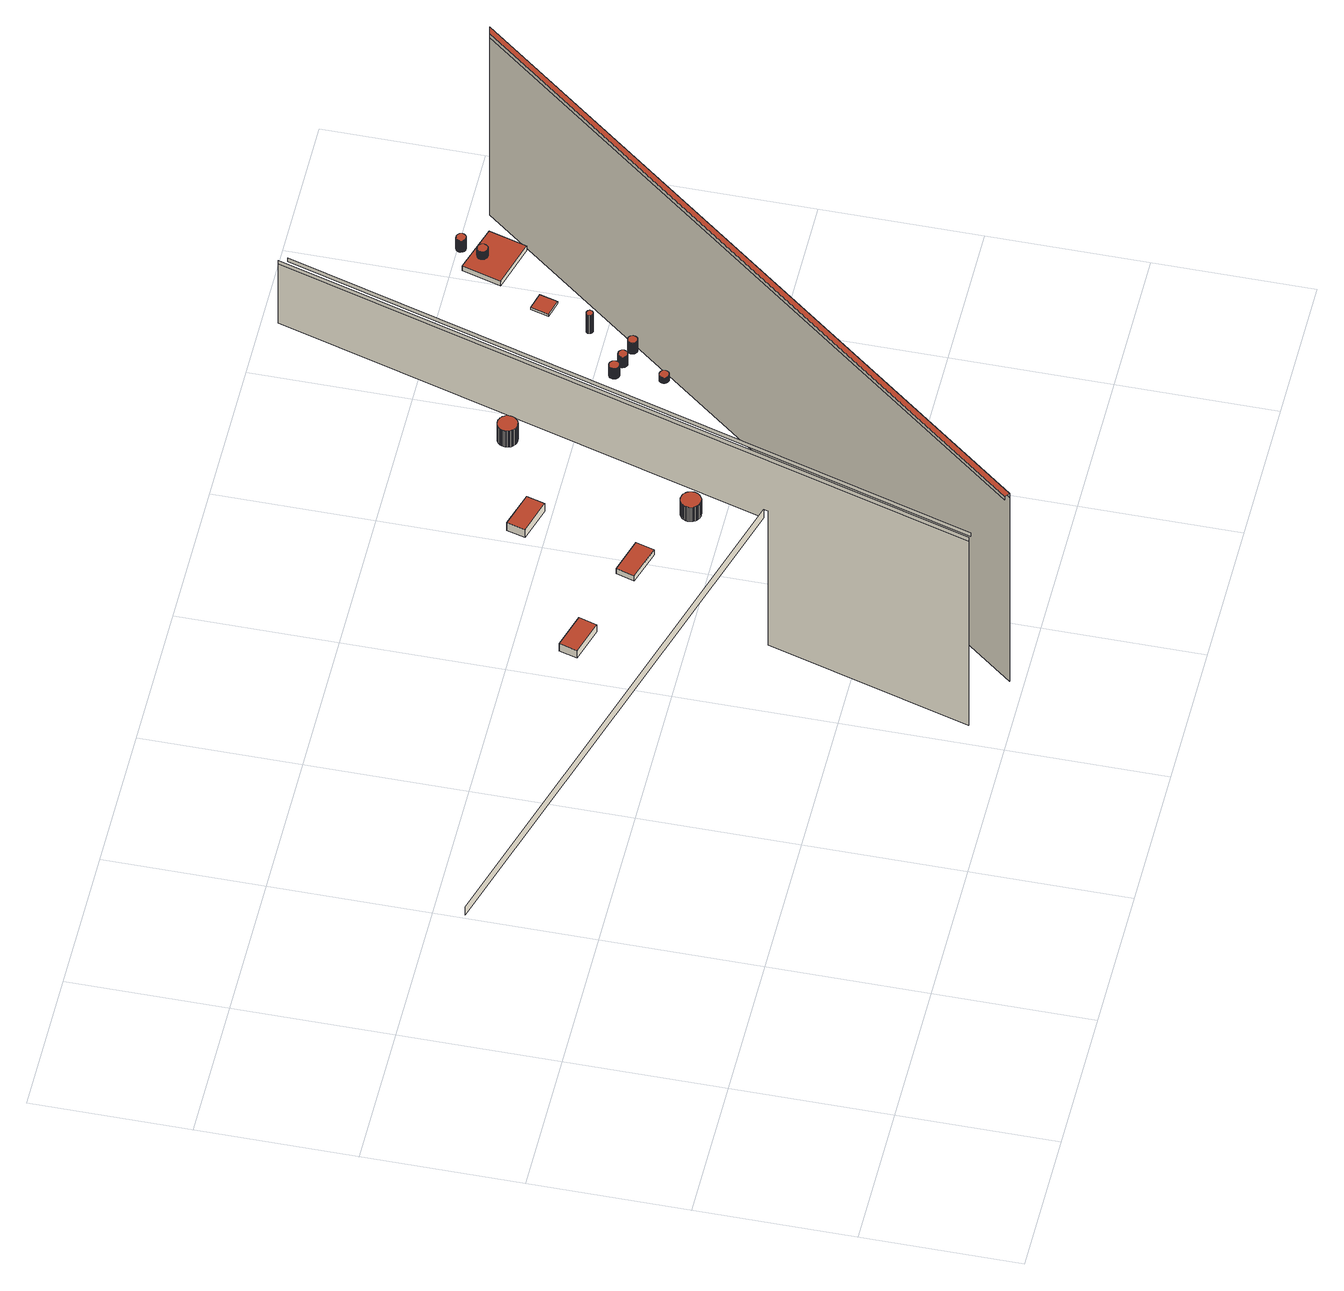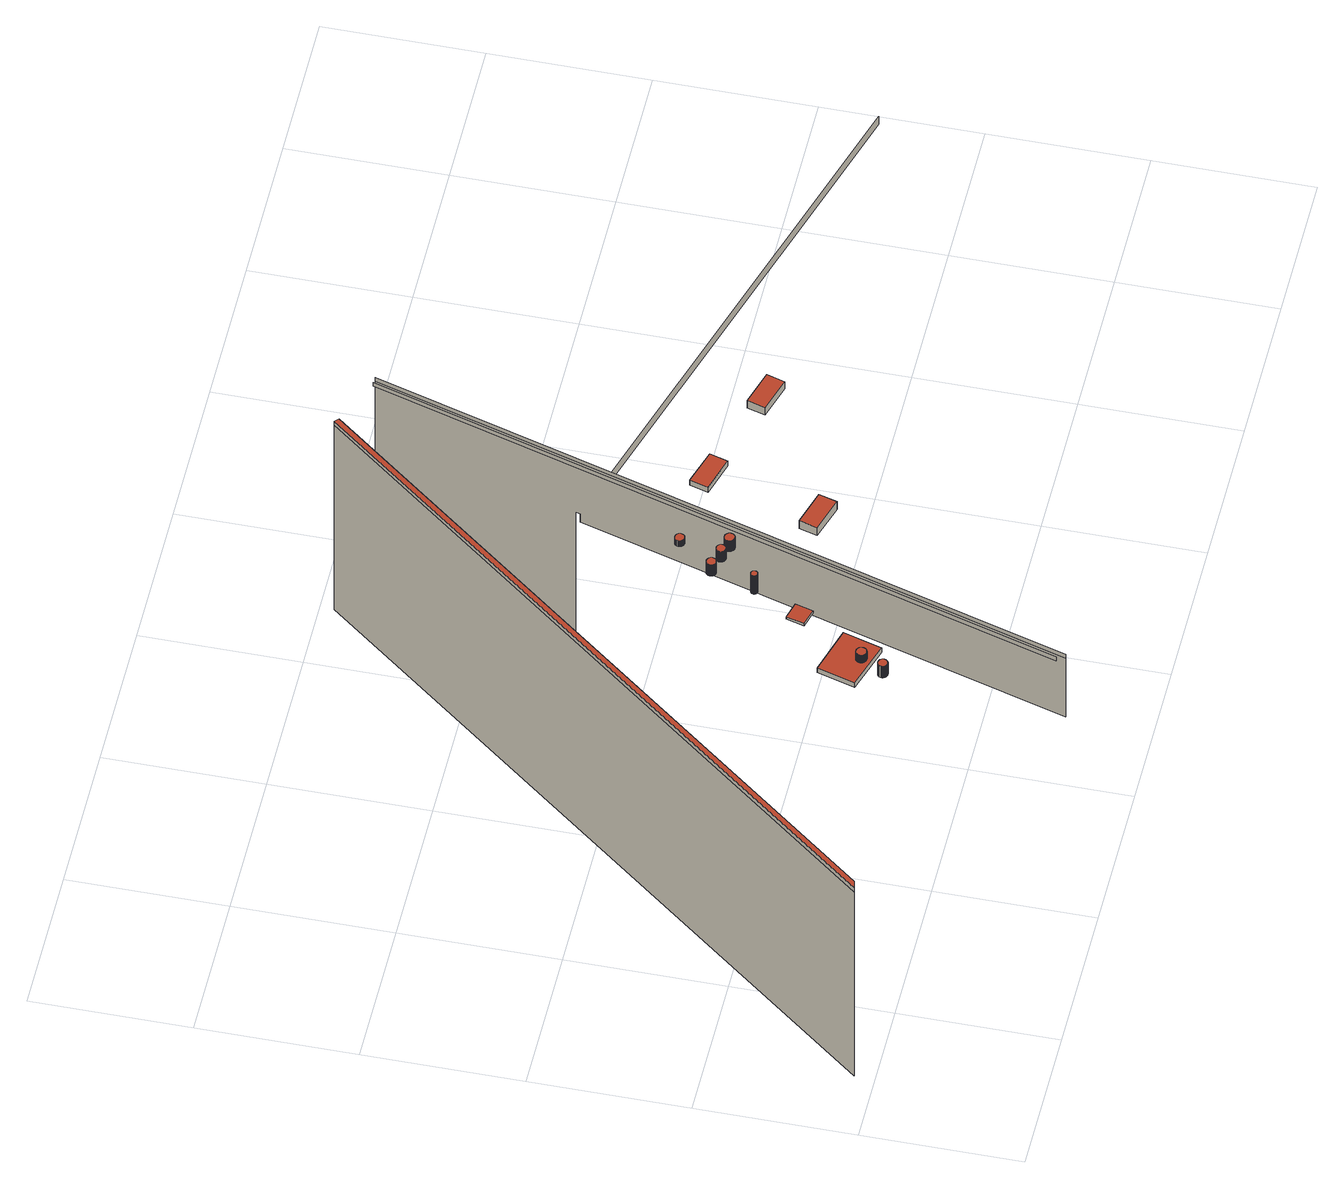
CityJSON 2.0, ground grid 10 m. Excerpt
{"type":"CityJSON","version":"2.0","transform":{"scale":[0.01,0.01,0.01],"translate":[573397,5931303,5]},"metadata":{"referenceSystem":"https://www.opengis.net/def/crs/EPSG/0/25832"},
"CityObjects":{
"building1":{"type":"Building","attributes":{"Grundfläche 2D":"5924.829675","Grundhöhe NN":"5.526"},"children":["building1-1","building1-2","building1-3","building1-4","building1-5","building1-6","building1-7","building1-8","building1-9","building1-10","building1-11","building1-12","building1-13","building1-14"],"geometry":[{"type":"MultiSurface","lod":"3","boundaries":[[[0,1,2,3]],[[4,5,6,7,3,2,8,9,10,11,12]],[[13,14,15,16]],[[5,4,12,17,18,19]],[[20,21,22,23]],[[24,25,21,20]],[[26,25,24,27]],[[26,27,28,29]]],"semantics":{"surfaces":[{"type":"WallSurface"},{"type":"RoofSurface"}],"values":[0,0,0,0,0,1,0,0]}}]},
"building1-1":{"type":"BuildingInstallation","parents":["building1"],"geometry":[{"type":"MultiSurface","lod":"3","boundaries":[[[30,31,32,33]],[[33,32,34,35]],[[30,33,35,36]],[[31,30,36,37]],[[32,31,37,34]]],"semantics":{"surfaces":[{"type":"RoofSurface"},{"type":"WallSurface"}],"values":[0,1,1,1,1]}}]},
"building1-2":{"type":"BuildingInstallation","parents":["building1"],"geometry":[{"type":"MultiSurface","lod":"3","boundaries":[[[38,39,40,41]],[[41,40,42,43]],[[38,41,43,44]],[[39,38,44,45]],[[40,39,45,42]]],"semantics":{"surfaces":[{"type":"RoofSurface"},{"type":"WallSurface"}],"values":[0,1,1,1,1]}}]},
"building1-3":{"type":"BuildingInstallation","parents":["building1"],"geometry":[{"type":"MultiSurface","lod":"3","boundaries":[[[46,47,48,49,50,51,52,53,54,55,56,57,58,59,60,61,62,63,64,65,66,67,68,69,70,71,72,73,74,75,76,77,78,79,80,81,82,83,84,85,86,87,88,89,90,91,92,93]],[[94,95,51,50]],[[95,96,52,51]],[[96,97,53,52]],[[98,99,47,46]],[[99,100,48,47]],[[100,101,49,48]],[[101,94,50,49]],[[97,102,54,53]],[[102,103,55,54]],[[56,55,103,104]],[[104,105,57,56]],[[105,106,58,57]],[[106,107,59,58]],[[107,108,60,59]],[[108,109,61,60]],[[109,110,62,61]],[[110,111,63,62]],[[111,112,64,63]],[[112,113,65,64]],[[113,114,66,65]],[[114,115,67,66]],[[115,116,68,67]],[[116,117,69,68]],[[117,118,70,69]],[[118,119,71,70]],[[72,71,119,120]],[[120,121,73,72]],[[121,122,74,73]],[[122,123,75,74]],[[123,124,76,75]],[[124,125,77,76]],[[125,126,78,77]],[[126,127,79,78]],[[127,128,80,79]],[[128,129,81,80]],[[129,130,82,81]],[[130,131,83,82]],[[131,132,84,83]],[[132,133,85,84]],[[133,134,86,85]],[[134,135,87,86]],[[135,136,88,87]],[[136,137,89,88]],[[137,138,90,89]],[[138,139,91,90]],[[139,140,92,91]],[[140,141,93,92]],[[141,98,46,93]]],"semantics":{"surfaces":[{"type":"RoofSurface"},{"type":"WallSurface"}],"values":[0,1,1,1,1,1,1,1,1,1,1,1,1,1,1,1,1,1,1,1,1,1,1,1,1,1,1,1,1,1,1,1,1,1,1,1,1,1,1,1,1,1,1,1,1,1,1,1,1]}}]},
"building1-4":{"type":"BuildingInstallation","parents":["building1"],"geometry":[{"type":"MultiSurface","lod":"3","boundaries":[[[142,143,144,145]],[[146,147,145,144]],[[142,145,147,148]],[[148,149,143,142]],[[144,143,149,146]]],"semantics":{"surfaces":[{"type":"RoofSurface"},{"type":"WallSurface"}],"values":[0,1,1,1,1]}}]},
"building1-5":{"type":"BuildingInstallation","parents":["building1"],"geometry":[{"type":"MultiSurface","lod":"3","boundaries":[[[150,151,152,153,154,155,156,157,158,159,160,161,162,163,164,165,166,167,168,169,170,171,172,173,174,175,176,177,178,179,180,181,182,183,184,185,186,187,188,189,190,191,192,193,194,195,196,197,198,199,200,201,202,203,204,205,206,207,208,209,210,211,212,213,214,215,216,217,218,219,220,221]],[[222,223,224,155,154,153]],[[225,226,218,217]],[[226,227,219,218]],[[227,228,220,219]],[[228,229,221,220]],[[229,230,150,221]],[[230,231,151,150]],[[231,232,222,153,152,151]],[[224,233,234,157,156,155]],[[234,235,236,159,158,157]],[[236,237,160,159]],[[237,238,161,160]],[[238,239,162,161]],[[239,240,163,162]],[[240,241,164,163]],[[241,242,165,164]],[[242,243,166,165]],[[243,244,167,166]],[[244,245,168,167]],[[245,246,169,168]],[[246,247,170,169]],[[247,248,249,172,171,170]],[[249,250,173,172]],[[250,251,174,173]],[[251,252,175,174]],[[252,253,176,175]],[[253,254,255,178,177,176]],[[255,256,179,178]],[[256,257,180,179]],[[257,258,181,180]],[[258,259,182,181]],[[259,260,183,182]],[[260,261,262,185,184,183]],[[262,263,186,185]],[[263,264,187,186]],[[264,265,188,187]],[[265,266,189,188]],[[266,267,190,189]],[[267,268,191,190]],[[268,269,192,191]],[[269,270,193,192]],[[270,271,194,193]],[[271,272,195,194]],[[272,273,274,197,196,195]],[[274,275,198,197]],[[275,276,199,198]],[[276,277,200,199]],[[277,278,201,200]],[[278,279,202,201]],[[279,280,203,202]],[[280,281,204,203]],[[281,282,205,204]],[[282,283,206,205]],[[283,284,207,206]],[[284,285,208,207]],[[285,286,209,208]],[[286,287,210,209]],[[287,288,211,210]],[[288,289,212,211]],[[289,290,213,212]],[[290,291,292,215,214,213]],[[292,293,216,215]],[[293,225,217,216]]],"semantics":{"surfaces":[{"type":"RoofSurface"},{"type":"WallSurface"}],"values":[0,1,1,1,1,1,1,1,1,1,1,1,1,1,1,1,1,1,1,1,1,1,1,1,1,1,1,1,1,1,1,1,1,1,1,1,1,1,1,1,1,1,1,1,1,1,1,1,1,1,1,1,1,1,1,1,1,1,1,1,1,1,1,1]}}]},
"building1-6":{"type":"BuildingInstallation","parents":["building1"],"geometry":[{"type":"MultiSurface","lod":"3","boundaries":[[[294,295,296,297,298,299,300,301,302,303,304,305,306,307,308,309,310,311,312,313,314,315,316,317,318,319,320,321,322,323,324,325,326,327,328,329,330,331,332,333,334,335,336,337,338,339,340,341,342,343,344,345,346,347,348,349,350,351,352,353,354,355,356,357,358,359,360,361,362,363,364,365,366,367,368,369,370,371,372,373,374,375,376,377,378,379,380]],[[381,382,299,298]],[[383,384,375,374]],[[384,385,376,375]],[[385,386,377,376]],[[386,387,378,377]],[[387,388,389,380,379,378]],[[389,390,391,295,294,380]],[[391,392,393,297,296,295]],[[393,381,298,297]],[[382,394,395,301,300,299]],[[395,396,302,301]],[[396,397,303,302]],[[397,398,399,305,304,303]],[[399,400,306,305]],[[400,401,307,306]],[[401,402,308,307]],[[402,403,309,308]],[[403,404,310,309]],[[404,405,311,310]],[[405,406,407,313,312,311]],[[407,408,314,313]],[[408,409,315,314]],[[409,410,316,315]],[[410,411,317,316]],[[411,412,318,317]],[[412,413,319,318]],[[413,414,320,319]],[[414,415,321,320]],[[415,416,417,323,322,321]],[[417,418,324,323]],[[418,419,325,324]],[[419,420,326,325]],[[420,421,327,326]],[[421,422,328,327]],[[422,423,329,328]],[[423,424,330,329]],[[424,425,331,330]],[[425,426,332,331]],[[426,427,333,332]],[[427,428,334,333]],[[428,429,335,334]],[[429,430,336,335]],[[430,431,337,336]],[[431,432,338,337]],[[432,433,339,338]],[[433,434,340,339]],[[434,435,341,340]],[[435,436,342,341]],[[436,437,438,344,343,342]],[[438,439,345,344]],[[439,440,346,345]],[[440,441,347,346]],[[441,442,348,347]],[[442,443,349,348]],[[443,444,350,349]],[[444,445,446,352,351,350]],[[446,447,353,352]],[[447,448,354,353]],[[448,449,355,354]],[[449,450,356,355]],[[450,451,357,356]],[[451,452,358,357]],[[452,453,359,358]],[[453,454,360,359]],[[454,455,456,362,361,360]],[[456,457,458,364,363,362]],[[458,459,460,366,365,364]],[[460,461,367,366]],[[461,462,368,367]],[[462,463,369,368]],[[463,464,370,369]],[[464,465,466,372,371,370]],[[466,467,383,374,373,372]]],"semantics":{"surfaces":[{"type":"RoofSurface"},{"type":"WallSurface"}],"values":[0,1,1,1,1,1,1,1,1,1,1,1,1,1,1,1,1,1,1,1,1,1,1,1,1,1,1,1,1,1,1,1,1,1,1,1,1,1,1,1,1,1,1,1,1,1,1,1,1,1,1,1,1,1,1,1,1,1,1,1,1,1,1,1,1,1,1,1,1,1,1,1,1,1]}}]},
"building1-7":{"type":"BuildingInstallation","parents":["building1"],"geometry":[{"type":"MultiSurface","lod":"3","boundaries":[[[468,469,470,471,472,473,474,475,476,477,478,479,480,481,482,483,484,485,486,487,488,489,490,491,492,493,494,495,496,497,498,499,500,501,502,503,504,505,506,507,508,509,510,511,512,513,514,515]],[[481,480,516,517]],[[482,481,517,518]],[[483,482,518,519]],[[477,476,520,521]],[[478,477,521,522]],[[479,478,522,523]],[[480,479,523,516]],[[484,483,519,524]],[[485,484,524,525]],[[486,485,525,526]],[[487,486,526,527]],[[488,487,527,528]],[[489,488,528,529]],[[490,489,529,530]],[[491,490,530,531]],[[492,491,531,532]],[[493,492,532,533]],[[494,493,533,534]],[[495,494,534,535]],[[496,495,535,536]],[[497,496,536,537]],[[498,497,537,538]],[[499,498,538,539]],[[500,499,539,540]],[[501,500,540,541]],[[502,501,541,542]],[[503,502,542,543]],[[504,503,543,544]],[[505,504,544,545]],[[506,505,545,546]],[[507,506,546,547]],[[508,507,547,548]],[[509,508,548,549]],[[510,509,549,550]],[[511,510,550,551]],[[512,511,551,552]],[[513,512,552,553]],[[514,513,553,554]],[[515,514,554,555]],[[468,515,555,556]],[[469,468,556,557]],[[470,469,557,558]],[[471,470,558,559]],[[472,471,559,560]],[[473,472,560,561]],[[474,473,561,562]],[[475,474,562,563]],[[476,475,563,520]]],"semantics":{"surfaces":[{"type":"RoofSurface"},{"type":"WallSurface"}],"values":[0,1,1,1,1,1,1,1,1,1,1,1,1,1,1,1,1,1,1,1,1,1,1,1,1,1,1,1,1,1,1,1,1,1,1,1,1,1,1,1,1,1,1,1,1,1,1,1,1]}}]},
"building1-8":{"type":"BuildingInstallation","parents":["building1"],"geometry":[{"type":"MultiSurface","lod":"3","boundaries":[[[564,565,566,567,568,569,570,571,572,573,574,575,576,577,578,579,580,581,582,583,584,585,586,587,588,589,590,591,592,593,594,595,596,597,598,599,600,601,602,603,604,605,606,607,608,609,610,611,612,613,614,615,616,617,618,619,620,621,622,623,624,625,626,627,628,629,630,631,632,633,634,635,636,637,638,639]],[[567,566,640,641]],[[568,567,641,642]],[[569,568,642,643]],[[570,569,643,644]],[[645,572,571,570,644,646]],[[647,574,573,572,645,648]],[[575,574,647,649]],[[576,575,649,650]],[[578,577,651,652]],[[577,576,650,651]],[[579,578,652,653]],[[580,579,653,654]],[[655,582,581,580,654,656]],[[583,582,655,657]],[[584,583,657,658]],[[585,584,658,659]],[[586,585,659,660]],[[587,586,660,661]],[[588,587,661,662]],[[589,588,662,663]],[[590,589,663,664]],[[665,592,591,590,664,666]],[[593,592,665,667]],[[594,593,667,668]],[[669,596,595,594,668,670]],[[671,598,597,596,669,672]],[[599,598,671,673]],[[600,599,673,674]],[[601,600,674,675]],[[602,601,675,676]],[[677,604,603,602,676,678]],[[605,604,677,679]],[[606,605,679,680]],[[607,606,680,681]],[[608,607,681,682]],[[683,610,609,608,682,684]],[[685,612,611,610,683,686]],[[613,612,685,687]],[[614,613,687,688]],[[689,616,615,614,688,690]],[[617,616,689,691]],[[618,617,691,692]],[[619,618,692,693]],[[620,619,693,694]],[[621,620,694,695]],[[622,621,695,696]],[[623,622,696,697]],[[698,625,624,623,697,699]],[[626,625,698,700]],[[627,626,700,701]],[[628,627,701,702]],[[629,628,702,703]],[[630,629,703,704]],[[631,630,704,705]],[[632,631,705,706]],[[633,632,706,707]],[[634,633,707,708]],[[635,634,708,709]],[[636,635,709,710]],[[637,636,710,711]],[[638,637,711,712]],[[639,638,712,713]],[[714,565,564,639,713,715]],[[566,565,714,640]]],"semantics":{"surfaces":[{"type":"RoofSurface"},{"type":"WallSurface"}],"values":[0,1,1,1,1,1,1,1,1,1,1,1,1,1,1,1,1,1,1,1,1,1,1,1,1,1,1,1,1,1,1,1,1,1,1,1,1,1,1,1,1,1,1,1,1,1,1,1,1,1,1,1,1,1,1,1,1,1,1,1,1,1,1,1,1]}}]},
"building1-9":{"type":"BuildingInstallation","parents":["building1"],"geometry":[{"type":"MultiSurface","lod":"3","boundaries":[[[716,717,718,719,720,721,722,723,724,725,726,727,728,729,730,731,732,733,734,735,736,737,738,739,740,741,742,743,744,745,746,747,748,749,750,751,752,753,754,755,756,757,758,759,760,761,762,763,764,765,766,767,768,769,770,771,772,773,774,775,776,777,778,779,780,781,782,783,784,785,786,787,788,789,790,791,792,793,794,795,796,797,798,799,800,801,802]],[[803,804,717,716]],[[804,805,718,717]],[[805,806,719,718]],[[806,807,720,719]],[[807,808,721,720]],[[809,810,798,797]],[[810,811,799,798]],[[811,812,800,799]],[[812,813,801,800]],[[813,814,802,801]],[[814,803,716,802]],[[808,815,816,723,722,721]],[[816,817,724,723]],[[817,818,725,724]],[[818,819,726,725]],[[819,820,727,726]],[[820,821,728,727]],[[821,822,729,728]],[[822,823,730,729]],[[823,824,731,730]],[[824,825,732,731]],[[825,826,733,732]],[[826,827,734,733]],[[827,828,735,734]],[[828,829,736,735]],[[829,830,737,736]],[[830,831,738,737]],[[831,832,739,738]],[[832,833,740,739]],[[833,834,741,740]],[[834,835,742,741]],[[835,836,743,742]],[[836,837,744,743]],[[837,838,745,744]],[[838,839,746,745]],[[839,840,747,746]],[[840,841,748,747]],[[841,842,749,748]],[[842,843,750,749]],[[843,844,751,750]],[[844,845,752,751]],[[845,846,753,752]],[[846,847,754,753]],[[847,848,755,754]],[[848,849,756,755]],[[849,850,757,756]],[[850,851,852,759,758,757]],[[852,853,760,759]],[[853,854,761,760]],[[854,855,762,761]],[[855,856,763,762]],[[856,857,764,763]],[[857,858,765,764]],[[858,859,860,767,766,765]],[[860,861,768,767]],[[861,862,769,768]],[[862,863,864,771,770,769]],[[864,865,772,771]],[[865,866,773,772]],[[866,867,774,773]],[[867,868,775,774]],[[868,869,870,777,776,775]],[[870,871,778,777]],[[871,872,779,778]],[[872,873,874,781,780,779]],[[874,875,782,781]],[[875,876,783,782]],[[876,877,784,783]],[[877,878,785,784]],[[878,879,786,785]],[[879,880,787,786]],[[880,881,788,787]],[[881,882,789,788]],[[882,883,790,789]],[[883,884,791,790]],[[884,885,792,791]],[[885,886,793,792]],[[886,887,794,793]],[[887,888,795,794]],[[888,889,796,795]],[[889,809,797,796]]],"semantics":{"surfaces":[{"type":"RoofSurface"},{"type":"WallSurface"}],"values":[0,1,1,1,1,1,1,1,1,1,1,1,1,1,1,1,1,1,1,1,1,1,1,1,1,1,1,1,1,1,1,1,1,1,1,1,1,1,1,1,1,1,1,1,1,1,1,1,1,1,1,1,1,1,1,1,1,1,1,1,1,1,1,1,1,1,1,1,1,1,1,1,1,1,1,1,1,1,1,1,1,1]}}]},
"building1-10":{"type":"BuildingInstallation","parents":["building1"],"geometry":[{"type":"MultiSurface","lod":"3","boundaries":[[[890,891,892,893,894,895,896,897,898,899,900,901,902,903,904,905,906,907,908,909,910,911,912,913,914,915,916,917,918,919,920,921,922,923,924,925]],[[907,906,926,927]],[[908,907,927,928]],[[909,908,928,929]],[[896,895,930,931]],[[893,892,932,933]],[[894,893,933,934]],[[895,894,934,930]],[[897,896,931,935]],[[898,897,935,936]],[[899,898,936,937]],[[900,899,937,938]],[[901,900,938,939]],[[902,901,939,940]],[[903,902,940,941]],[[904,903,941,942]],[[905,904,942,943]],[[906,905,943,926]],[[910,909,929,944]],[[911,910,944,945]],[[912,911,945,946]],[[913,912,946,947]],[[914,913,947,948]],[[915,914,948,949]],[[916,915,949,950]],[[917,916,950,951]],[[918,917,951,952]],[[919,918,952,953]],[[920,919,953,954]],[[921,920,954,955]],[[922,921,955,956]],[[923,922,956,957]],[[924,923,957,958]],[[925,924,958,959]],[[890,925,959,960]],[[891,890,960,961]],[[892,891,961,932]]],"semantics":{"surfaces":[{"type":"RoofSurface"},{"type":"WallSurface"}],"values":[0,1,1,1,1,1,1,1,1,1,1,1,1,1,1,1,1,1,1,1,1,1,1,1,1,1,1,1,1,1,1,1,1,1,1,1,1]}}]},
"building1-11":{"type":"BuildingInstallation","parents":["building1"],"geometry":[{"type":"MultiSurface","lod":"3","boundaries":[[[962,963,964,965]],[[963,962,966,967]],[[965,964,968,969]],[[962,965,969,966]],[[964,963,967,968]]],"semantics":{"surfaces":[{"type":"RoofSurface"},{"type":"WallSurface"}],"values":[0,1,1,1,1]}}]},
"building1-12":{"type":"BuildingInstallation","parents":["building1"],"geometry":[{"type":"MultiSurface","lod":"3","boundaries":[[[970,971,972,973],[974,975,976,977,978,979,980,981,982,983,984,985,986,987,988,989,990,991,992,993,994,995,996,997,998,999,1000,1001,1002,1003,1004,1005,1006,1007,1008,1009,1010,1011,1012,1013,1014,1015,1016,1017,1018,1019,1020,1021,1022,1023,1024,1025,1026,1027,1028,1029,1030,1031,1032,1033,1034,1035,1036,1037,1038,1039,1040,1041,1042,1043,1044,1045,1046,1047,1048,1049,1050,1051,1052,1053,1054,1055,1056,1057,1058,1059,1060]],[[1061,1062,970,973]],[[1062,1063,971,970]],[[1063,1064,972,971]],[[1064,1061,973,972]]],"semantics":{"surfaces":[{"type":"RoofSurface"},{"type":"WallSurface"}],"values":[0,1,1,1,1]}}]},
"building1-13":{"type":"BuildingInstallation","parents":["building1"],"geometry":[{"type":"MultiSurface","lod":"3","boundaries":[[[1065,1066,1067,1068,1069,1070,1071,1072,1073,1074,1075,1076,1077,1078,1079,1080,1081,1082,1083,1084,1085,1086,1087,1088,1089,1090,1091,1092,1093,1094,1095,1096,1097,1098,1099,1100,1101,1102,1103,1104,1105,1106,1107,1108,1109,1110,1111,1112,1113,1114,1115,1116,1117,1118,1119,1120,1121,1122,1123,1124,1125,1126,1127,1128,1129,1130,1131,1132,1133,1134,1135,1136,1137,1138,1139,1140,1141,1142,1143,1144,1145,1146,1147,1148,1149]],[[1068,1067,1043,1042]],[[1069,1068,1042,1041]],[[1144,1143,1053,1052]],[[1145,1144,1052,1051]],[[1146,1145,1051,1050]],[[1147,1146,1050,1049]],[[1148,1147,1049,1048]],[[1149,1148,1048,1047]],[[1045,1066,1065,1149,1047,1046]],[[1066,1045,1044]],[[1066,1044,1067]],[[1044,1043,1067]],[[1070,1069,1041,1040]],[[1071,1070,1040,1039]],[[1072,1071,1039,1038]],[[1073,1072,1038,1037]],[[1074,1073,1037,1036]],[[1075,1074,1036,1035]],[[1076,1075,1035,1034]],[[1032,1078,1077,1076,1034,1033]],[[1030,1080,1079,1078,1032,1031]],[[1081,1080,1030,1029]],[[1082,1081,1029,1028]],[[1083,1082,1028,1027]],[[1084,1083,1027,1026]],[[1085,1084,1026,1025]],[[1086,1085,1025,1024]],[[1087,1086,1024,1023]],[[1021,1089,1088,1087,1023,1022]],[[1090,1089,1021,1020]],[[1091,1090,1020,1019]],[[1092,1091,1019,1018]],[[1093,1092,1018,1017]],[[1093,1017,1094]],[[1017,1016,1094]],[[1095,1094,1016,1015]],[[1096,1095,1015,1014]],[[1097,1096,1014,1013]],[[1098,1097,1013,1012]],[[1099,1098,1012,1011]],[[1100,1099,1011,1010]],[[1101,1100,1010,1009]],[[1102,1101,1009,1008]],[[1103,1102,1008,1007]],[[1103,1007,1006]],[[1103,1006,1104]],[[1006,1005,1104]],[[1105,1104,1005,1004]],[[1106,1105,1004,1003]],[[1107,1106,1003,1002]],[[1108,1107,1002,1001]],[[1109,1108,1001,1000]],[[1110,1109,1000,999]],[[997,1112,1111,1110,999,998]],[[1113,1112,997,996]],[[1114,1113,996,995]],[[1115,1114,995,994]],[[1116,1115,994,993]],[[1117,1116,993,992]],[[1118,1117,992,991]],[[1119,1118,991,990]],[[1120,1119,990,989]],[[1120,989,1121]],[[1122,1121,989,988,987]],[[1123,1122,987,986]],[[1124,1123,986,985]],[[983,1126,1125,1124,985,984]],[[1127,1126,983,982]],[[980,1129,1128,1127,982,981]],[[1130,1129,980,979]],[[1131,1130,979,978]],[[1132,1131,978,977]],[[1133,1132,977,976]],[[1134,1133,976,975]],[[1135,1134,975,974]],[[1136,1135,974,1060]],[[1137,1136,1060,1059]],[[1138,1137,1059,1058]],[[1139,1138,1058,1057]],[[1140,1139,1057,1056]],[[1141,1140,1056,1055]],[[1142,1141,1055,1054]],[[1143,1142,1054,1053]]],"semantics":{"surfaces":[{"type":"RoofSurface"},{"type":"WallSurface"}],"values":[0,1,1,1,1,1,1,1,1,1,1,1,1,1,1,1,1,1,1,1,1,1,1,1,1,1,1,1,1,1,1,1,1,1,1,1,1,1,1,1,1,1,1,1,1,1,1,1,1,1,1,1,1,1,1,1,1,1,1,1,1,1,1,1,1,1,1,1,1,1,1,1,1,1,1,1,1,1,1,1,1,1,1,1]}}]},
"building1-14":{"type":"BuildingInstallation","parents":["building1"],"geometry":[{"type":"MultiSurface","lod":"3","boundaries":[[[1150,1151,1152,1153,1154,1155,1156,1157,1158,1159,1160,1161,1162,1163,1164,1165,1166,1167,1168,1169,1170,1171,1172,1173,1174,1175,1176,1177,1178,1179,1180,1181,1182,1183,1184,1185,1186,1187,1188,1189,1190,1191,1192,1193,1194,1195,1196,1197,1198,1199,1200,1201,1202,1203,1204,1205,1206,1207,1208,1209,1210,1211,1212,1213,1214,1215,1216,1217,1218,1219,1220,1221,1222,1223]],[[1224,1225,1226,1152,1151,1150]],[[1227,1228,1217,1216]],[[1228,1229,1218,1217]],[[1229,1230,1219,1218]],[[1230,1231,1220,1219]],[[1231,1232,1221,1220]],[[1232,1233,1222,1221]],[[1233,1234,1223,1222]],[[1234,1224,1150,1223]],[[1226,1235,1153,1152]],[[1235,1236,1154,1153]],[[1236,1237,1155,1154]],[[1237,1238,1156,1155]],[[1238,1239,1240,1158,1157,1156]],[[1240,1241,1242,1160,1159,1158]],[[1242,1243,1161,1160]],[[1243,1244,1162,1161]],[[1244,1245,1163,1162]],[[1245,1246,1164,1163]],[[1246,1247,1165,1164]],[[1247,1248,1166,1165]],[[1248,1249,1250,1168,1167,1166]],[[1250,1251,1169,1168]],[[1251,1252,1253,1171,1170,1169]],[[1253,1254,1172,1171]],[[1254,1255,1173,1172]],[[1255,1256,1174,1173]],[[1256,1257,1175,1174]],[[1257,1258,1176,1175]],[[1258,1259,1177,1176]],[[1259,1260,1178,1177]],[[1260,1261,1179,1178]],[[1261,1262,1180,1179]],[[1262,1263,1181,1180]],[[1263,1264,1182,1181]],[[1264,1265,1183,1182]],[[1265,1266,1184,1183]],[[1266,1267,1185,1184]],[[1267,1268,1269,1187,1186,1185]],[[1269,1270,1188,1187]],[[1270,1271,1189,1188]],[[1271,1272,1273,1191,1190,1189]],[[1273,1274,1275,1193,1192,1191]],[[1275,1276,1194,1193]],[[1276,1277,1195,1194]],[[1277,1278,1196,1195]],[[1278,1279,1197,1196]],[[1279,1280,1281,1199,1198,1197]],[[1281,1282,1283,1201,1200,1199]],[[1283,1284,1202,1201]],[[1284,1285,1203,1202]],[[1285,1286,1204,1203]],[[1286,1287,1205,1204]],[[1287,1288,1289,1207,1206,1205]],[[1289,1290,1208,1207]],[[1290,1291,1209,1208]],[[1291,1292,1210,1209]],[[1292,1293,1211,1210]],[[1293,1294,1212,1211]],[[1294,1295,1213,1212]],[[1295,1296,1297,1215,1214,1213]],[[1297,1227,1216,1215]]],"semantics":{"surfaces":[{"type":"RoofSurface"},{"type":"WallSurface"}],"values":[0,1,1,1,1,1,1,1,1,1,1,1,1,1,1,1,1,1,1,1,1,1,1,1,1,1,1,1,1,1,1,1,1,1,1,1,1,1,1,1,1,1,1,1,1,1,1,1,1,1,1,1,1,1,1,1,1,1,1,1,1,1,1]}}]}
},
"vertices":[
[46,2593,1137],[46,2593,1209],[3535,1565,1209],[3535,1565,1137],[3527,1537,1643],[4449,4688,1643],[4449,4688,1209],[4449,4688,1137],[3527,1537,1209],[3527,1537,1137],[3527,1537,53],[3150,249,53],[3150,249,1643],[3190,246,1643],[4480,4637,1643],[4480,4637,1675],[3190,246,1675],[3150,249,1675],[3527,1537,1675],[4449,4688,1675],[3519,112,1675],[6490,3865,1675],[6490,3865,1643],[3519,112,1643],[3545,89,1675],[6544,3875,1675],[6544,3875,1643],[3545,89,1643],[3545,89,53],[6544,3875,53],
[2430,2326,1199],[2464,2442,1199],[2234,2510,1199],[2200,2393,1199],[2234,2510,1137],[2200,2393,1137],[2430,2326,1137],[2464,2442,1137],
[3106,2131,1181],[3141,2248,1181],[2911,2315,1181],[2877,2199,1181],[2911,2315,1137],[2877,2199,1137],[3106,2131,1137],[3141,2248,1137],
[3502,2047,1259],[3494,2050,1259],[3487,2052,1259],[3479,2053,1259],[3472,2054,1259],[3465,2053,1259],[3458,2051,1259],[3451,2049,1259],[3443,2045,1259],[3436,2041,1259],[3430,2035,1259],[3424,2028,1259],[3419,2020,1259],[3415,2012,1259],[3413,2004,1259],[3411,1995,1259],[3411,1986,1259],[3413,1978,1259],[3415,1971,1259],[3417,1964,1259],[3421,1958,1259],[3425,1952,1259],[3430,1946,1259],[3435,1941,1259],[3442,1936,1259],[3450,1933,1259],[3458,1930,1259],[3467,1928,1259],[3476,1928,1259],[3485,1929,1259],[3494,1931,1259],[3502,1934,1259],[3509,1938,1259],[3516,1943,1259],[3521,1949,1259],[3526,1955,1259],[3530,1961,1259],[3533,1967,1259],[3535,1974,1259],[3537,1982,1259],[3537,1990,1259],[3537,1999,1259],[3535,2007,1259],[3532,2016,1259],[3528,2024,1259],[3522,2031,1259],[3516,2038,1259],[3509,2043,1259],[3472,2054,1137],[3465,2053,1137],[3458,2051,1137],[3451,2049,1137],[3502,2047,1137],[3494,2050,1137],[3487,2052,1137],[3479,2053,1137],[3443,2045,1137],[3436,2041,1137],[3430,2035,1137],[3424,2028,1137],[3419,2020,1137],[3415,2012,1137],[3413,2004,1137],[3411,1995,1137],[3411,1986,1137],[3413,1978,1137],[3415,1971,1137],[3417,1964,1137],[3421,1958,1137],[3425,1952,1137],[3430,1946,1137],[3435,1941,1137],[3442,1936,1137],[3450,1933,1137],[3458,1930,1137],[3467,1928,1137],[3476,1928,1137],[3485,1929,1137],[3494,1931,1137],[3502,1934,1137],[3509,1938,1137],[3516,1943,1137],[3521,1949,1137],[3526,1955,1137],[3530,1961,1137],[3533,1967,1137],[3535,1974,1137],[3537,1982,1137],[3537,1990,1137],[3537,1999,1137],[3535,2007,1137],[3532,2016,1137],[3528,2024,1137],[3522,2031,1137],[3516,2038,1137],[3509,2043,1137],
[3308,2833,1204],[3342,2950,1204],[3112,3017,1204],[3078,2900,1204],[3112,3017,1137],[3078,2900,1137],[3308,2833,1137],[3342,2950,1137],
[4050,2250,1691],[4052,2252,1691],[4054,2255,1691],[4056,2257,1691],[4057,2259,1691],[4059,2263,1691],[4060,2265,1691],[4060,2267,1691],[4060,2268,1691],[4061,2270,1691],[4061,2272,1691],[4061,2274,1691],[4060,2279,1691],[4060,2281,1691],[4059,2283,1691],[4058,2287,1691],[4056,2290,1691],[4055,2292,1691],[4053,2294,1691],[4051,2295,1691],[4050,2296,1691],[4048,2298,1691],[4047,2299,1691],[4045,2300,1691],[4043,2301,1691],[4042,2301,1691],[4040,2302,1691],[4035,2303,1691],[4033,2303,1691],[4026,2303,1691],[4024,2302,1691],[4023,2302,1691],[4021,2301,1691],[4019,2300,1691],[4017,2300,1691],[4015,2299,1691],[4012,2296,1691],[4010,2294,1691],[4009,2293,1691],[4006,2290,1691],[4004,2286,1691],[4003,2282,1691],[4002,2280,1691],[4002,2278,1691],[4002,2276,1691],[4001,2274,1691],[4001,2272,1691],[4002,2270,1691],[4002,2268,1691],[4002,2267,1691],[4004,2260,1691],[4008,2254,1691],[4009,2253,1691],[4011,2252,1691],[4012,2250,1691],[4014,2249,1691],[4015,2248,1691],[4017,2247,1691],[4019,2246,1691],[4021,2245,1691],[4023,2245,1691],[4025,2244,1691],[4029,2244,1691],[4033,2244,1691],[4035,2244,1691],[4038,2244,1691],[4040,2245,1691],[4042,2246,1691],[4044,2246,1691],[4045,2247,1691],[4047,2248,1691],[4049,2249,1691],[4056,2257,1643],[4057,2259,1643],[4059,2263,1643],[4042,2246,1643],[4044,2246,1643],[4045,2247,1643],[4047,2248,1643],[4049,2249,1643],[4050,2250,1643],[4052,2252,1643],[4054,2255,1643],[4060,2265,1643],[4060,2267,1643],[4060,2268,1643],[4061,2270,1643],[4061,2272,1643],[4061,2274,1643],[4060,2279,1643],[4060,2281,1643],[4059,2283,1643],[4058,2287,1643],[4056,2290,1643],[4055,2292,1643],[4053,2294,1643],[4051,2295,1643],[4050,2296,1643],[4048,2298,1643],[4047,2299,1643],[4045,2300,1643],[4043,2301,1643],[4042,2301,1643],[4040,2302,1643],[4035,2303,1643],[4033,2303,1643],[4026,2303,1643],[4024,2302,1643],[4023,2302,1643],[4021,2301,1643],[4019,2300,1643],[4017,2300,1643],[4015,2299,1643],[4012,2296,1643],[4010,2294,1643],[4009,2293,1643],[4006,2290,1643],[4004,2286,1643],[4003,2282,1643],[4002,2280,1643],[4002,2278,1643],[4002,2276,1643],[4001,2274,1643],[4001,2272,1643],[4002,2270,1643],[4002,2268,1643],[4002,2267,1643],[4004,2260,1643],[4008,2254,1643],[4009,2253,1643],[4011,2252,1643],[4012,2250,1643],[4014,2249,1643],[4015,2248,1643],[4017,2247,1643],[4019,2246,1643],[4021,2245,1643],[4023,2245,1643],[4025,2244,1643],[4029,2244,1643],[4033,2244,1643],[4035,2244,1643],[4038,2244,1643],[4040,2245,1643],
[4027,2546,1732],[4029,2547,1732],[4029,2548,1732],[4031,2550,1732],[4033,2553,1732],[4034,2556,1732],[4035,2559,1732],[4035,2560,1732],[4036,2562,1732],[4036,2564,1732],[4036,2566,1732],[4036,2568,1732],[4036,2570,1732],[4036,2572,1732],[4035,2575,1732],[4035,2577,1732],[4034,2579,1732],[4033,2581,1732],[4032,2584,1732],[4031,2585,1732],[4028,2589,1732],[4025,2592,1732],[4023,2593,1732],[4021,2595,1732],[4019,2596,1732],[4018,2597,1732],[4016,2597,1732],[4014,2598,1732],[4012,2599,1732],[4010,2599,1732],[4009,2599,1732],[4006,2600,1732],[4003,2600,1732],[3999,2599,1732],[3996,2599,1732],[3995,2598,1732],[3993,2598,1732],[3992,2597,1732],[3990,2596,1732],[3988,2595,1732],[3986,2594,1732],[3984,2593,1732],[3983,2591,1732],[3981,2590,1732],[3979,2588,1732],[3978,2586,1732],[3976,2583,1732],[3976,2582,1732],[3974,2578,1732],[3974,2576,1732],[3973,2574,1732],[3973,2571,1732],[3972,2569,1732],[3972,2567,1732],[3972,2565,1732],[3973,2563,1732],[3973,2561,1732],[3974,2559,1732],[3974,2557,1732],[3975,2556,1732],[3976,2554,1732],[3978,2550,1732],[3980,2547,1732],[3981,2546,1732],[3982,2545,1732],[3984,2543,1732],[3985,2542,1732],[3987,2541,1732],[3989,2540,1732],[3990,2539,1732],[3993,2538,1732],[3995,2537,1732],[3997,2537,1732],[3999,2536,1732],[4001,2536,1732],[4005,2536,1732],[4006,2536,1732],[4007,2536,1732],[4010,2536,1732],[4012,2537,1732],[4015,2538,1732],[4017,2538,1732],[4019,2539,1732],[4021,2541,1732],[4023,2542,1732],[4024,2543,1732],[4026,2544,1732],[4033,2553,1643],[4034,2556,1643],[4015,2538,1643],[4017,2538,1643],[4019,2539,1643],[4021,2541,1643],[4023,2542,1643],[4024,2543,1643],[4026,2544,1643],[4027,2546,1643],[4029,2547,1643],[4029,2548,1643],[4031,2550,1643],[4035,2559,1643],[4035,2560,1643],[4036,2562,1643],[4036,2564,1643],[4036,2566,1643],[4036,2568,1643],[4036,2570,1643],[4036,2572,1643],[4035,2575,1643],[4035,2577,1643],[4034,2579,1643],[4033,2581,1643],[4032,2584,1643],[4031,2585,1643],[4028,2589,1643],[4025,2592,1643],[4023,2593,1643],[4021,2595,1643],[4019,2596,1643],[4018,2597,1643],[4016,2597,1643],[4014,2598,1643],[4012,2599,1643],[4010,2599,1643],[4009,2599,1643],[4006,2600,1643],[4003,2600,1643],[3999,2599,1643],[3996,2599,1643],[3995,2598,1643],[3993,2598,1643],[3992,2597,1643],[3990,2596,1643],[3988,2595,1643],[3986,2594,1643],[3984,2593,1643],[3983,2591,1643],[3981,2590,1643],[3979,2588,1643],[3978,2586,1643],[3976,2583,1643],[3976,2582,1643],[3974,2578,1643],[3974,2576,1643],[3973,2574,1643],[3973,2571,1643],[3972,2569,1643],[3972,2567,1643],[3972,2565,1643],[3973,2563,1643],[3973,2561,1643],[3974,2559,1643],[3974,2557,1643],[3975,2556,1643],[3976,2554,1643],[3978,2550,1643],[3980,2547,1643],[3981,2546,1643],[3982,2545,1643],[3984,2543,1643],[3985,2542,1643],[3987,2541,1643],[3989,2540,1643],[3990,2539,1643],[3993,2538,1643],[3995,2537,1643],[3997,2537,1643],[3999,2536,1643],[4001,2536,1643],[4005,2536,1643],[4006,2536,1643],[4007,2536,1643],[4010,2536,1643],[4012,2537,1643],
[3782,3126,1276],[3789,3120,1276],[3796,3116,1276],[3804,3112,1276],[3812,3110,1276],[3821,3109,1276],[3830,3109,1276],[3839,3110,1276],[3846,3113,1276],[3854,3116,1276],[3860,3120,1276],[3866,3125,1276],[3871,3130,1276],[3875,3135,1276],[3879,3141,1276],[3882,3148,1276],[3884,3156,1276],[3886,3164,1276],[3886,3173,1276],[3885,3181,1276],[3883,3190,1276],[3880,3198,1276],[3875,3206,1276],[3870,3212,1276],[3864,3218,1276],[3857,3223,1276],[3850,3226,1276],[3844,3229,1276],[3837,3231,1276],[3830,3232,1276],[3823,3232,1276],[3815,3231,1276],[3807,3229,1276],[3799,3227,1276],[3792,3222,1276],[3785,3217,1276],[3779,3211,1276],[3773,3204,1276],[3769,3196,1276],[3766,3188,1276],[3764,3180,1276],[3763,3172,1276],[3763,3165,1276],[3764,3157,1276],[3766,3151,1276],[3769,3144,1276],[3772,3138,1276],[3777,3132,1276],[3871,3130,1137],[3875,3135,1137],[3879,3141,1137],[3882,3148,1137],[3846,3113,1137],[3854,3116,1137],[3860,3120,1137],[3866,3125,1137],[3884,3156,1137],[3886,3164,1137],[3886,3173,1137],[3885,3181,1137],[3883,3190,1137],[3880,3198,1137],[3875,3206,1137],[3870,3212,1137],[3864,3218,1137],[3857,3223,1137],[3850,3226,1137],[3844,3229,1137],[3837,3231,1137],[3830,3232,1137],[3823,3232,1137],[3815,3231,1137],[3807,3229,1137],[3799,3227,1137],[3792,3222,1137],[3785,3217,1137],[3779,3211,1137],[3773,3204,1137],[3769,3196,1137],[3766,3188,1137],[3764,3180,1137],[3763,3172,1137],[3763,3165,1137],[3764,3157,1137],[3766,3151,1137],[3769,3144,1137],[3772,3138,1137],[3777,3132,1137],[3782,3126,1137],[3789,3120,1137],[3796,3116,1137],[3804,3112,1137],[3812,3110,1137],[3821,3109,1137],[3830,3109,1137],[3839,3110,1137],
[4123,2518,1732],[4124,2519,1732],[4128,2525,1732],[4129,2527,1732],[4130,2531,1732],[4130,2533,1732],[4131,2535,1732],[4131,2537,1732],[4131,2539,1732],[4131,2540,1732],[4130,2543,1732],[4130,2545,1732],[4129,2546,1732],[4128,2549,1732],[4128,2550,1732],[4126,2554,1732],[4123,2557,1732],[4122,2558,1732],[4120,2560,1732],[4118,2561,1732],[4117,2562,1732],[4115,2563,1732],[4113,2564,1732],[4111,2565,1732],[4109,2566,1732],[4108,2566,1732],[4106,2566,1732],[4102,2567,1732],[4099,2567,1732],[4097,2566,1732],[4093,2565,1732],[4091,2565,1732],[4089,2564,1732],[4088,2563,1732],[4086,2562,1732],[4085,2561,1732],[4083,2560,1732],[4081,2559,1732],[4080,2557,1732],[4078,2555,1732],[4077,2554,1732],[4075,2550,1732],[4074,2546,1732],[4073,2545,1732],[4073,2542,1732],[4072,2540,1732],[4072,2538,1732],[4072,2536,1732],[4072,2534,1732],[4073,2532,1732],[4073,2530,1732],[4074,2529,1732],[4074,2527,1732],[4077,2521,1732],[4079,2519,1732],[4082,2516,1732],[4083,2515,1732],[4085,2514,1732],[4086,2513,1732],[4088,2512,1732],[4089,2511,1732],[4092,2510,1732],[4093,2510,1732],[4095,2509,1732],[4098,2509,1732],[4099,2508,1732],[4104,2508,1732],[4108,2509,1732],[4109,2509,1732],[4112,2510,1732],[4114,2511,1732],[4116,2512,1732],[4117,2513,1732],[4119,2514,1732],[4120,2515,1732],[4122,2517,1732],[4128,2525,1643],[4129,2527,1643],[4130,2531,1643],[4130,2533,1643],[4131,2535,1643],[4131,2539,1643],[4131,2537,1643],[4130,2543,1643],[4131,2540,1643],[4130,2545,1643],[4129,2546,1643],[4128,2549,1643],[4128,2550,1643],[4126,2554,1643],[4123,2557,1643],[4120,2560,1643],[4122,2558,1643],[4118,2561,1643],[4117,2562,1643],[4115,2563,1643],[4113,2564,1643],[4111,2565,1643],[4109,2566,1643],[4108,2566,1643],[4106,2566,1643],[4099,2567,1643],[4102,2567,1643],[4097,2566,1643],[4093,2565,1643],[4089,2564,1643],[4091,2565,1643],[4086,2562,1643],[4088,2563,1643],[4085,2561,1643],[4083,2560,1643],[4081,2559,1643],[4080,2557,1643],[4077,2554,1643],[4078,2555,1643],[4075,2550,1643],[4074,2546,1643],[4073,2545,1643],[4073,2542,1643],[4072,2538,1643],[4072,2540,1643],[4072,2534,1643],[4072,2536,1643],[4073,2532,1643],[4073,2530,1643],[4074,2527,1643],[4074,2529,1643],[4077,2521,1643],[4079,2519,1643],[4082,2516,1643],[4083,2515,1643],[4085,2514,1643],[4086,2513,1643],[4088,2512,1643],[4092,2510,1643],[4089,2511,1643],[4093,2510,1643],[4095,2509,1643],[4098,2509,1643],[4099,2508,1643],[4104,2508,1643],[4108,2509,1643],[4109,2509,1643],[4112,2510,1643],[4114,2511,1643],[4116,2512,1643],[4117,2513,1643],[4119,2514,1643],[4120,2515,1643],[4122,2517,1643],[4124,2519,1643],[4123,2518,1643],
[4245,2485,1736],[4247,2488,1736],[4248,2490,1736],[4248,2491,1736],[4249,2493,1736],[4250,2495,1736],[4251,2496,1736],[4251,2498,1736],[4251,2500,1736],[4252,2503,1736],[4252,2504,1736],[4252,2507,1736],[4252,2509,1736],[4251,2511,1736],[4250,2514,1736],[4250,2515,1736],[4250,2516,1736],[4248,2519,1736],[4247,2521,1736],[4246,2523,1736],[4245,2525,1736],[4243,2526,1736],[4242,2528,1736],[4240,2529,1736],[4239,2530,1736],[4237,2531,1736],[4235,2532,1736],[4234,2533,1736],[4233,2533,1736],[4230,2534,1736],[4227,2535,1736],[4224,2535,1736],[4221,2535,1736],[4220,2535,1736],[4218,2535,1736],[4216,2535,1736],[4215,2534,1736],[4212,2534,1736],[4211,2533,1736],[4209,2533,1736],[4207,2532,1736],[4205,2530,1736],[4203,2529,1736],[4201,2528,1736],[4198,2525,1736],[4196,2521,1736],[4195,2520,1736],[4194,2517,1736],[4193,2516,1736],[4192,2513,1736],[4192,2511,1736],[4191,2509,1736],[4191,2507,1736],[4191,2505,1736],[4191,2504,1736],[4191,2502,1736],[4192,2501,1736],[4192,2498,1736],[4193,2495,1736],[4194,2492,1736],[4195,2489,1736],[4196,2488,1736],[4197,2487,1736],[4198,2486,1736],[4199,2484,1736],[4201,2483,1736],[4202,2482,1736],[4204,2480,1736],[4206,2479,1736],[4208,2478,1736],[4210,2477,1736],[4212,2476,1736],[4215,2475,1736],[4216,2475,1736],[4217,2475,1736],[4220,2475,1736],[4222,2475,1736],[4225,2475,1736],[4227,2475,1736],[4229,2475,1736],[4231,2476,1736],[4233,2477,1736],[4235,2478,1736],[4236,2479,1736],[4238,2479,1736],[4240,2481,1736],[4242,2483,1736],[4245,2485,1643],[4247,2488,1643],[4248,2490,1643],[4248,2491,1643],[4249,2493,1643],[4250,2495,1643],[4233,2477,1643],[4235,2478,1643],[4236,2479,1643],[4238,2479,1643],[4240,2481,1643],[4242,2483,1643],[4251,2496,1643],[4251,2498,1643],[4251,2500,1643],[4252,2503,1643],[4252,2504,1643],[4252,2507,1643],[4252,2509,1643],[4251,2511,1643],[4250,2514,1643],[4250,2515,1643],[4250,2516,1643],[4248,2519,1643],[4247,2521,1643],[4246,2523,1643],[4245,2525,1643],[4243,2526,1643],[4242,2528,1643],[4240,2529,1643],[4239,2530,1643],[4237,2531,1643],[4235,2532,1643],[4234,2533,1643],[4233,2533,1643],[4230,2534,1643],[4227,2535,1643],[4224,2535,1643],[4221,2535,1643],[4220,2535,1643],[4218,2535,1643],[4216,2535,1643],[4215,2534,1643],[4212,2534,1643],[4211,2533,1643],[4209,2533,1643],[4207,2532,1643],[4205,2530,1643],[4203,2529,1643],[4201,2528,1643],[4198,2525,1643],[4196,2521,1643],[4195,2520,1643],[4194,2517,1643],[4193,2516,1643],[4192,2513,1643],[4192,2511,1643],[4191,2509,1643],[4191,2507,1643],[4191,2505,1643],[4191,2504,1643],[4191,2502,1643],[4192,2501,1643],[4192,2498,1643],[4193,2495,1643],[4194,2492,1643],[4195,2489,1643],[4196,2488,1643],[4197,2487,1643],[4198,2486,1643],[4199,2484,1643],[4201,2483,1643],[4202,2482,1643],[4204,2480,1643],[4206,2479,1643],[4208,2478,1643],[4210,2477,1643],[4212,2476,1643],[4215,2475,1643],[4216,2475,1643],[4217,2475,1643],[4220,2475,1643],[4222,2475,1643],[4225,2475,1643],[4227,2475,1643],[4229,2475,1643],[4231,2476,1643],
[4320,2763,1799],[4323,2764,1799],[4326,2764,1799],[4328,2766,1799],[4333,2769,1799],[4336,2772,1799],[4338,2777,1799],[4340,2782,1799],[4340,2785,1799],[4340,2788,1799],[4339,2791,1799],[4338,2793,1799],[4336,2796,1799],[4334,2799,1799],[4332,2801,1799],[4330,2802,1799],[4325,2805,1799],[4320,2805,1799],[4315,2805,1799],[4310,2804,1799],[4308,2803,1799],[4305,2801,1799],[4303,2799,1799],[4301,2796,1799],[4299,2794,1799],[4298,2791,1799],[4298,2788,1799],[4297,2785,1799],[4298,2780,1799],[4299,2775,1799],[4302,2771,1799],[4306,2767,1799],[4308,2766,1799],[4311,2765,1799],[4314,2764,1799],[4317,2763,1799],[4325,2805,1643],[4320,2805,1643],[4315,2805,1643],[4310,2804,1643],[4336,2772,1643],[4338,2777,1643],[4326,2764,1643],[4328,2766,1643],[4333,2769,1643],[4340,2782,1643],[4340,2785,1643],[4340,2788,1643],[4339,2791,1643],[4338,2793,1643],[4336,2796,1643],[4334,2799,1643],[4332,2801,1643],[4330,2802,1643],[4308,2803,1643],[4305,2801,1643],[4303,2799,1643],[4301,2796,1643],[4299,2794,1643],[4298,2791,1643],[4298,2788,1643],[4297,2785,1643],[4298,2780,1643],[4299,2775,1643],[4302,2771,1643],[4306,2767,1643],[4308,2766,1643],[4311,2765,1643],[4314,2764,1643],[4317,2763,1643],[4320,2763,1643],[4323,2764,1643],
[4492,3015,1661],[4523,3131,1661],[4411,3161,1661],[4380,3045,1661],[4492,3015,1643],[4523,3131,1643],[4411,3161,1643],[4380,3045,1643],
[4633,3622,1679],[4560,3374,1679],[4871,3285,1679],[4941,3527,1679],[4736,3490,1679],[4735,3491,1679],[4732,3491,1679],[4730,3492,1679],[4728,3493,1679],[4726,3495,1679],[4724,3495,1679],[4722,3497,1679],[4721,3498,1679],[4718,3501,1679],[4717,3502,1679],[4715,3504,1679],[4714,3507,1679],[4712,3511,1679],[4711,3513,1679],[4711,3514,1679],[4710,3516,1679],[4710,3518,1679],[4710,3520,1679],[4710,3522,1679],[4710,3524,1679],[4710,3527,1679],[4710,3529,1679],[4711,3531,1679],[4712,3534,1679],[4712,3536,1679],[4715,3540,1679],[4715,3541,1679],[4718,3544,1679],[4721,3547,1679],[4724,3550,1679],[4727,3551,1679],[4728,3551,1679],[4728,3552,1679],[4730,3553,1679],[4732,3553,1679],[4734,3554,1679],[4736,3554,1679],[4737,3555,1679],[4740,3555,1679],[4744,3555,1679],[4747,3555,1679],[4750,3554,1679],[4751,3554,1679],[4753,3553,1679],[4755,3553,1679],[4757,3552,1679],[4759,3551,1679],[4760,3550,1679],[4762,3548,1679],[4764,3547,1679],[4766,3545,1679],[4768,3543,1679],[4769,3542,1679],[4771,3538,1679],[4772,3537,1679],[4773,3533,1679],[4774,3532,1679],[4774,3529,1679],[4775,3527,1679],[4775,3524,1679],[4775,3522,1679],[4775,3520,1679],[4775,3518,1679],[4774,3516,1679],[4774,3514,1679],[4773,3512,1679],[4773,3511,1679],[4772,3508,1679],[4770,3505,1679],[4769,3503,1679],[4768,3502,1679],[4766,3500,1679],[4765,3499,1679],[4764,3498,1679],[4762,3496,1679],[4761,3495,1679],[4759,3494,1679],[4757,3493,1679],[4755,3492,1679],[4753,3492,1679],[4750,3491,1679],[4748,3490,1679],[4746,3490,1679],[4742,3490,1679],[4741,3490,1679],[4740,3490,1679],[4941,3527,1643],[4633,3622,1643],[4560,3374,1643],[4871,3285,1643],
[4766,3500,1742],[4768,3502,1742],[4770,3505,1742],[4772,3508,1742],[4773,3511,1742],[4773,3512,1742],[4774,3514,1742],[4774,3516,1742],[4775,3518,1742],[4775,3520,1742],[4775,3522,1742],[4775,3524,1742],[4775,3527,1742],[4774,3529,1742],[4774,3532,1742],[4773,3533,1742],[4772,3537,1742],[4771,3538,1742],[4769,3542,1742],[4768,3543,1742],[4766,3545,1742],[4764,3547,1742],[4762,3548,1742],[4760,3550,1742],[4759,3551,1742],[4757,3552,1742],[4755,3553,1742],[4753,3553,1742],[4751,3554,1742],[4750,3554,1742],[4747,3555,1742],[4744,3555,1742],[4740,3555,1742],[4737,3555,1742],[4736,3554,1742],[4734,3554,1742],[4732,3553,1742],[4730,3553,1742],[4728,3552,1742],[4727,3551,1742],[4724,3550,1742],[4721,3547,1742],[4718,3544,1742],[4715,3541,1742],[4715,3540,1742],[4712,3536,1742],[4712,3534,1742],[4711,3531,1742],[4710,3529,1742],[4710,3527,1742],[4710,3524,1742],[4710,3522,1742],[4710,3520,1742],[4710,3518,1742],[4710,3516,1742],[4711,3514,1742],[4711,3513,1742],[4712,3511,1742],[4714,3507,1742],[4715,3504,1742],[4717,3502,1742],[4718,3501,1742],[4721,3498,1742],[4722,3497,1742],[4724,3495,1742],[4726,3495,1742],[4728,3493,1742],[4730,3492,1742],[4732,3491,1742],[4735,3491,1742],[4736,3490,1742],[4740,3490,1742],[4741,3490,1742],[4742,3490,1742],[4746,3490,1742],[4748,3490,1742],[4750,3491,1742],[4753,3492,1742],[4755,3492,1742],[4757,3493,1742],[4759,3494,1742],[4761,3495,1742],[4762,3496,1742],[4764,3498,1742],[4765,3499,1742],
[4829,3650,1740],[4830,3653,1740],[4831,3657,1740],[4831,3658,1740],[4832,3660,1740],[4832,3662,1740],[4832,3664,1740],[4832,3666,1740],[4832,3668,1740],[4832,3670,1740],[4831,3672,1740],[4830,3675,1740],[4830,3676,1740],[4828,3680,1740],[4825,3684,1740],[4824,3685,1740],[4822,3687,1740],[4821,3688,1740],[4819,3689,1740],[4816,3691,1740],[4814,3692,1740],[4812,3693,1740],[4810,3693,1740],[4808,3694,1740],[4804,3694,1740],[4802,3695,1740],[4799,3694,1740],[4795,3694,1740],[4793,3693,1740],[4791,3692,1740],[4790,3692,1740],[4788,3691,1740],[4786,3690,1740],[4784,3689,1740],[4783,3687,1740],[4781,3686,1740],[4779,3684,1740],[4778,3683,1740],[4776,3679,1740],[4774,3675,1740],[4774,3674,1740],[4773,3671,1740],[4773,3669,1740],[4772,3667,1740],[4772,3663,1740],[4773,3661,1740],[4773,3659,1740],[4774,3655,1740],[4776,3651,1740],[4777,3649,1740],[4778,3647,1740],[4781,3644,1740],[4782,3642,1740],[4784,3641,1740],[4785,3640,1740],[4787,3639,1740],[4788,3638,1740],[4790,3637,1740],[4792,3636,1740],[4794,3636,1740],[4797,3635,1740],[4798,3635,1740],[4803,3635,1740],[4807,3635,1740],[4809,3635,1740],[4811,3636,1740],[4813,3637,1740],[4815,3638,1740],[4817,3639,1740],[4819,3640,1740],[4820,3641,1740],[4822,3642,1740],[4823,3643,1740],[4824,3645,1740],[4829,3650,1643],[4830,3653,1643],[4831,3657,1643],[4813,3637,1643],[4815,3638,1643],[4817,3639,1643],[4819,3640,1643],[4820,3641,1643],[4822,3642,1643],[4823,3643,1643],[4824,3645,1643],[4831,3658,1643],[4832,3660,1643],[4832,3662,1643],[4832,3664,1643],[4832,3666,1643],[4832,3668,1643],[4832,3670,1643],[4831,3672,1643],[4830,3675,1643],[4830,3676,1643],[4828,3680,1643],[4825,3684,1643],[4824,3685,1643],[4822,3687,1643],[4821,3688,1643],[4819,3689,1643],[4816,3691,1643],[4814,3692,1643],[4812,3693,1643],[4810,3693,1643],[4808,3694,1643],[4804,3694,1643],[4802,3695,1643],[4799,3694,1643],[4795,3694,1643],[4793,3693,1643],[4791,3692,1643],[4790,3692,1643],[4788,3691,1643],[4786,3690,1643],[4784,3689,1643],[4783,3687,1643],[4781,3686,1643],[4779,3684,1643],[4778,3683,1643],[4776,3679,1643],[4774,3675,1643],[4774,3674,1643],[4773,3671,1643],[4773,3669,1643],[4772,3667,1643],[4772,3663,1643],[4773,3661,1643],[4773,3659,1643],[4774,3655,1643],[4776,3651,1643],[4777,3649,1643],[4778,3647,1643],[4781,3644,1643],[4782,3642,1643],[4784,3641,1643],[4785,3640,1643],[4787,3639,1643],[4788,3638,1643],[4790,3637,1643],[4792,3636,1643],[4794,3636,1643],[4797,3635,1643],[4798,3635,1643],[4803,3635,1643],[4807,3635,1643],[4809,3635,1643],[4811,3636,1643]
]}
